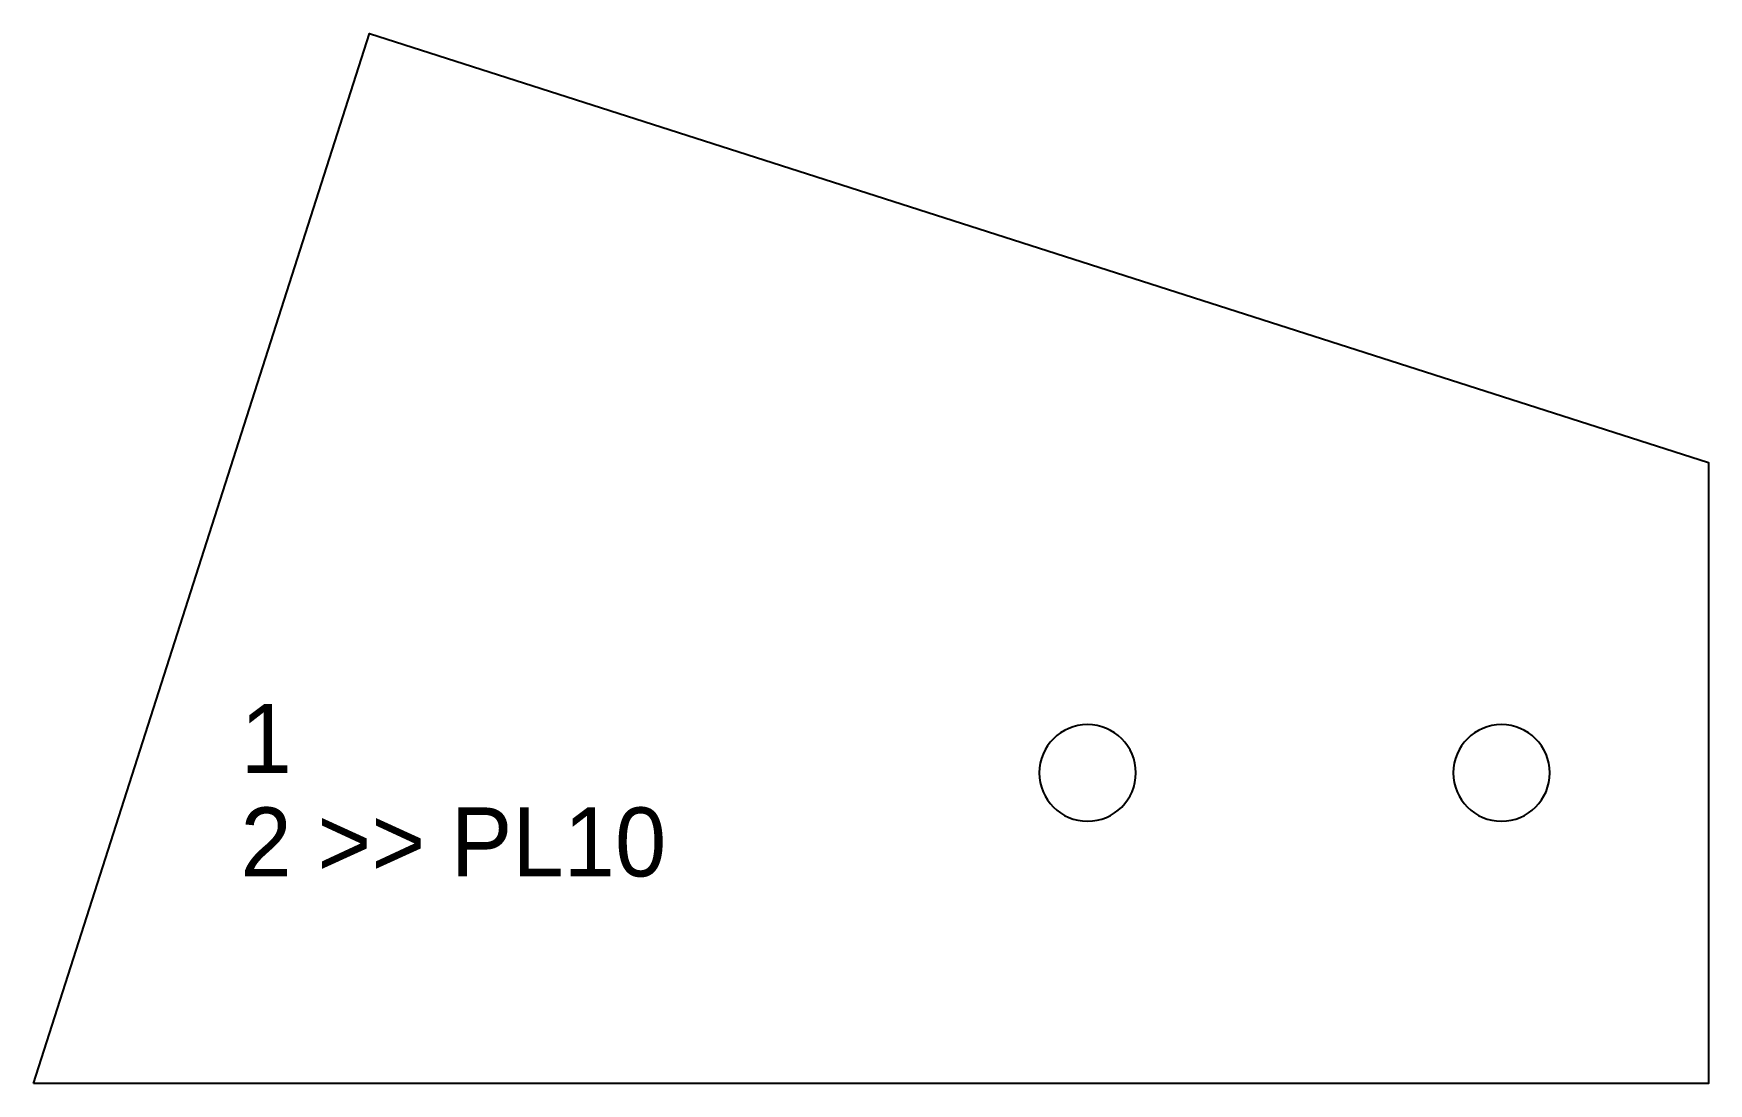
# Model space of a CAD drawing. Extents: x 0 to 243, y 0 to 152.
import ezdxf

# ---------------------------------------------------------------- set-up
doc = ezdxf.new("R2010")
doc.units = 0
for name, color, linetype in [('CUT', 7, 'CONTINUOUS'), ('HOLE', 7, 'CONTINUOUS'), ('SCRIBE', 3, 'CONTINUOUS'), ('TEXT', 7, 'CONTINUOUS')]:
    doc.layers.add(name, color=color, linetype=linetype)

msp = doc.modelspace()

# ---------------------------------------------------------------- linework, layer by layer
at = {"layer": 'CUT', "color": 7, "linetype": 'CONTINUOUS'}
msp.add_lwpolyline([(0, 0), (48.72, 152.14), (242.77, 90), (242.77, 0)], close=True, dxfattribs=at)
at = {"layer": 'HOLE', "color": 7, "linetype": 'CONTINUOUS'}
for points in [[(152.77, 52, 1), (152.77, 38, 1)], [(212.77, 52, 1), (212.77, 38, 1)]]:
    msp.add_lwpolyline(points, format="xyb", close=True, dxfattribs=at)

# ---------------------------------------------------------------- texts
at = {"layer": 'SCRIBE', "color": 3}
msp.add_text('1', height=10, dxfattribs=at).set_placement((30, 45))
at = {"layer": 'TEXT', "color": 7}
msp.add_text('2 >> PL10', height=10, dxfattribs=at).set_placement((30, 30))

doc.saveas('drawing.dxf')
